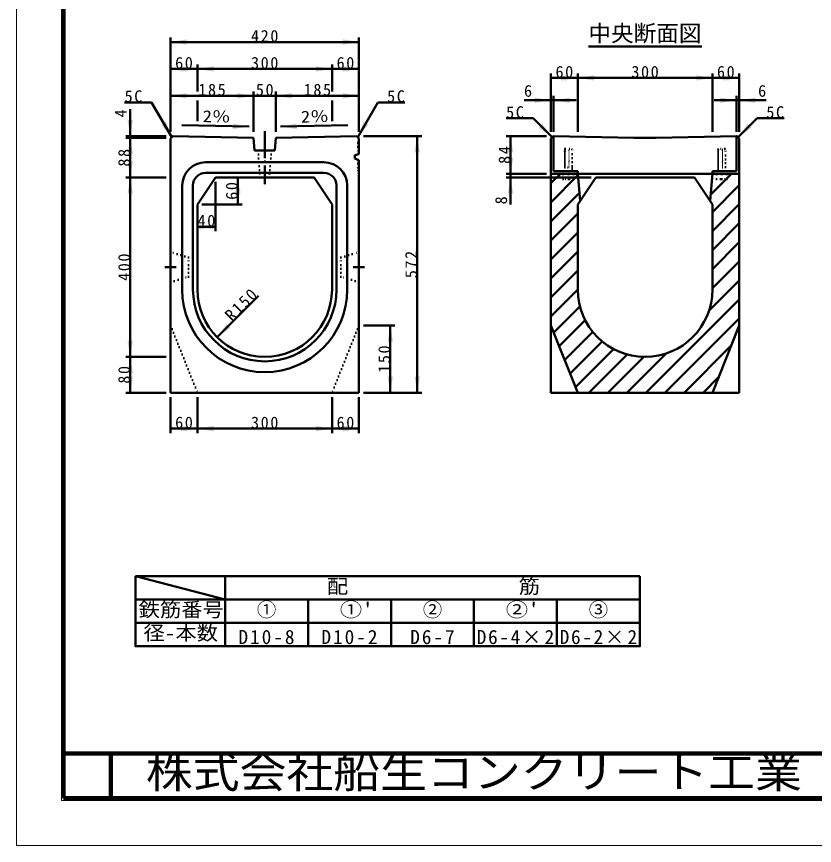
# Model space of a CAD drawing. Units: millimetres, scale not verified. Extents: x -2102 to 2102, y -1485 to 1485.
# Drawn here: x -2102 to -323, y -1485 to 363 of the extents above; entities that cross this region are included whole.
import ezdxf
from ezdxf.enums import TextEntityAlignment as Align

# ---------------------------------------------------------------- set-up
doc = ezdxf.new("R2010")
doc.units = ezdxf.units.MM
doc.header["$LTSCALE"] = 5
doc.linetypes.add('DOTTED', pattern=[1.75, 0.25, -1.5])
doc.linetypes.add('LONG_DASHED_DOTTED', pattern=[15.25, 12, -1.5, 0.25, -1.5])
doc.layers.add('0-0_V-nasSTD', color=7, linetype='Continuous', lineweight=35)
doc.layers.add('0-1_0', color=7, linetype='Continuous', lineweight=50)
doc.styles.add('ＭＳ ゴシック', font='')
doc.styles.get('ＭＳ ゴシック').set_extended_font_data('MS Gothic')

msp = doc.modelspace()

# ---------------------------------------------------------------- linework, layer by layer
at = {"layer": '0-0_V-nasSTD', "lineweight": 100}
for p, q in [((-1997.5, 1380), (-1997.5, -1380)), ((-1892.5, -1280), (-1892.5, -1380)), ((-1997.5, -1380), (1997.5, -1380))]:
    msp.add_line(p, q, dxfattribs=at)
at = {"layer": '0-0_V-nasSTD', "lineweight": 50}
for p, q in [((-1699.102, 175.981), (-1699.102, 129.981)), ((-1399.102, 175.981), (-1399.102, 129.981)), ((-889.833, 12.38), (-910.906, -8.692)), ((-850.624, 9.163), (-910.906, -51.118)), ((-519.996, 0.38), (-555.02, -34.644)), ((-518.406, 1.97), (-507.996, 12.38)), ((-490.906, -12.956), (-550.906, -72.956)), ((-847.211, -29.85), (-910.906, -93.545)), ((-490.906, -55.382), (-550.906, -115.382)), ((-850.906, -75.971), (-910.906, -135.971)), ((-550.906, -157.809), (-490.906, -97.809)), ((-850.906, -118.398), (-910.906, -178.398)), ((-550.906, -200.235), (-490.906, -140.235)), ((-850.906, -160.824), (-910.906, -220.824)), ((-550.906, -242.662), (-490.906, -182.662)), ((-850.906, -203.25), (-910.906, -263.25)), ((-558.47, -292.652), (-490.906, -225.088)), ((-850.906, -245.677), (-910.906, -305.677)), ((-699.011, -475.62), (-490.906, -267.514)), ((-846.097, -283.295), (-904.482, -341.679)), ((-834.4, -314.024), (-892.36, -371.984)), ((-656.584, -475.62), (-490.906, -309.941)), ((-817.696, -339.747), (-880.238, -402.288)), ((-796.629, -361.106), (-868.116, -432.593)), ((-855.995, -462.898), (-771.217, -378.12)), ((-741.437, -475.62), (-653.873, -388.055)), ((-614.158, -475.62), (-508.738, -370.199)), ((-826.29, -475.62), (-740.869, -390.198)), ((-783.864, -475.62), (-703.835, -395.591)), ((-571.732, -475.62), (-537.022, -440.91)), ((-1837.5, -885), (-1637.5, -937)), ((-1452.5, -885), (-1637.5, -885)), ((-1267.5, -885), (-1452.5, -885)), ((-1082.5, -885), (-1267.5, -885)), ((-897.5, -885), (-1082.5, -885)), ((-712.5, -885), (-897.5, -885)), ((-712.5, -937), (-712.5, -885)), ((-1837.5, -937), (-1837.5, -989)), ((-1637.5, -937), (-1452.5, -937)), ((-1452.5, -937), (-1267.5, -937)), ((-1267.5, -937), (-1082.5, -937)), ((-897.5, -937), (-712.5, -937)), ((-712.5, -989), (-712.5, -937))]:
    msp.add_line(p, q, dxfattribs=at)
at = {"layer": '0-0_V-nasSTD', "linetype": 'DOTTED', "lineweight": 50}
for p, q in [((-878.906, 68.38), (-879.906, 67.38)), ((-879.906, 18.38), (-879.906, 67.38)), ((-879.906, 66.66), (-863.906, 66.101)), ((-879.906, 64.66), (-863.906, 64.101)), ((-879.906, 62.66), (-863.906, 62.101)), ((-879.906, 60.66), (-863.906, 60.101)), ((-879.906, 58.66), (-863.906, 58.101)), ((-879.906, 56.66), (-863.906, 56.101)), ((-878.906, 68.38), (-864.906, 68.38)), ((-864.906, 68.38), (-863.906, 67.38)), ((-863.906, 12.38), (-863.906, 67.38)), ((-536.906, 68.38), (-537.906, 67.38)), ((-537.906, 12.38), (-537.906, 67.38)), ((-537.906, 66.66), (-521.906, 66.101)), ((-537.906, 64.66), (-521.906, 64.101)), ((-537.906, 62.66), (-521.906, 62.101)), ((-537.906, 60.66), (-521.906, 60.101)), ((-537.906, 58.66), (-521.906, 58.101)), ((-537.906, 56.66), (-521.906, 56.101)), ((-522.906, 68.38), (-536.906, 68.38)), ((-522.906, 68.38), (-521.906, 67.38)), ((-521.906, 18.38), (-521.906, 67.38)), ((-879.906, 54.66), (-863.906, 54.101)), ((-879.906, 52.66), (-863.906, 52.101)), ((-879.906, 50.66), (-863.906, 50.101)), ((-879.906, 48.66), (-863.906, 48.101)), ((-879.906, 46.66), (-863.906, 46.101)), ((-879.906, 44.66), (-863.906, 44.101)), ((-879.906, 42.66), (-863.906, 42.101)), ((-879.906, 40.66), (-863.906, 40.101)), ((-879.906, 38.66), (-863.906, 38.101)), ((-537.906, 54.66), (-521.906, 54.101)), ((-537.906, 52.66), (-521.906, 52.101)), ((-537.906, 50.66), (-521.906, 50.101)), ((-537.906, 48.66), (-521.906, 48.101)), ((-537.906, 46.66), (-521.906, 46.101)), ((-537.906, 44.66), (-521.906, 44.101)), ((-537.906, 42.66), (-521.906, 42.101)), ((-537.906, 40.66), (-521.906, 40.101)), ((-537.906, 38.66), (-521.906, 38.101)), ((-879.906, 36.66), (-863.906, 36.101)), ((-879.906, 34.66), (-863.906, 34.101)), ((-879.906, 32.66), (-863.906, 32.101)), ((-879.906, 30.66), (-863.906, 30.101)), ((-879.906, 28.66), (-863.906, 28.101)), ((-879.906, 26.66), (-871.906, 26.38)), ((-863.906, 26.38), (-879.906, 26.38)), ((-537.906, 36.66), (-521.906, 36.101)), ((-537.906, 34.66), (-521.906, 34.101)), ((-537.906, 32.66), (-521.906, 32.101)), ((-537.906, 30.66), (-521.906, 30.101)), ((-537.906, 28.66), (-521.906, 28.101)), ((-537.906, 26.66), (-529.906, 26.38)), ((-537.906, 26.38), (-521.906, 26.38)), ((-860.406, 0.38), (-883.406, 0.38)), ((-879.906, 18.38), (-879.906, 12.38)), ((-871.906, 0.38), (-871.906, 12.38)), ((-863.906, 18.38), (-863.906, 12.38)), ((-860.406, 0.38), (-860.406, 12.38)), ((-541.406, 0.38), (-541.406, 12.38)), ((-541.406, 0.38), (-518.406, 0.38)), ((-537.906, 18.38), (-537.906, 12.38)), ((-529.906, 0.38), (-529.906, 12.38)), ((-521.906, 18.38), (-521.906, 12.38))]:
    msp.add_line(p, q, dxfattribs=at)
at = {"layer": '0-0_V-nasSTD', "lineweight": 18}
for points in [[(-2102.5, -1485), (-2102.5, 1485), (2102.5, 1485), (2102.5, -1485)], [(-2002.5, -1385), (-2002.5, 1385), (2002.5, 1385), (2002.5, -1385)]]:
    msp.add_lwpolyline(points, close=True, dxfattribs=at)
at = {"layer": '0-0_V-nasSTD', "linetype": 'DOTTED', "lineweight": 50}
for points in [[(-883.406, 0.38), (-883.406, 12.38), (-860.406, 12.38)], [(-518.406, 0.38), (-518.406, 12.38), (-541.406, 12.38)]]:
    msp.add_lwpolyline(points, dxfattribs=at)
at = {"layer": '0-0_V-nasSTD', "lineweight": 50}
for points in [[(-1837.5, -885), (-1837.5, -937), (-1672.5, -937)], [(-1637.5, -937), (-1637.5, -885), (-1837.5, -885)], [(-1637.5, -989), (-1637.5, -937), (-1837.5, -937)], [(-1637.5, -937), (-1637.5, -989), (-1452.5, -989), (-1452.5, -937), (-1452.5, -989), (-1267.5, -989), (-1267.5, -937), (-1267.5, -989), (-1082.5, -989), (-1082.5, -937), (-1082.5, -989)], [(-1082.5, -989), (-897.5, -989), (-897.5, -937), (-1082.5, -937)], [(-897.5, -989), (-897.5, -937), (-897.5, -989)], [(-897.5, -989), (-712.5, -989), (-712.5, -937)], [(-712.5, -1041), (-712.5, -989), (-712.5, -937), (-712.5, -989)], [(-1637.5, -989), (-1637.5, -1041), (-1452.5, -1041), (-1452.5, -989), (-1452.5, -1041), (-1267.5, -1041), (-1267.5, -989), (-1267.5, -1041), (-1082.5, -1041), (-1082.5, -989), (-1082.5, -1041)], [(-1082.5, -1041), (-897.5, -1041), (-897.5, -989)], [(-897.5, -1041), (-897.5, -989), (-897.5, -1041)], [(-897.5, -1041), (-712.5, -1041), (-712.5, -989)], [(-712.5, -1041), (-712.5, -989), (-712.5, -1041)]]:
    msp.add_lwpolyline(points, dxfattribs=at)
msp.add_lwpolyline([(-1837.5, -989), (-1837.5, -1041), (-1637.5, -1041), (-1637.5, -989)], close=True, dxfattribs=at)
at = {"layer": '0-0_V-nasSTD'}
for points in [[(-1759.102, 306.38), (-1723.102, 300.38), (-1723.102, 312.38)], [(-1375.102, 300.38), (-1375.102, 312.38), (-1339.102, 306.38)], [(-1759.102, 246.38), (-1723.102, 240.38), (-1723.102, 252.38)], [(-1735.102, 240.38), (-1735.102, 252.38), (-1699.102, 246.38)], [(-1699.102, 246.38), (-1663.102, 240.38), (-1663.102, 252.38)], [(-1435.102, 240.38), (-1435.102, 252.38), (-1399.102, 246.38)], [(-1399.102, 246.38), (-1363.102, 240.38), (-1363.102, 252.38)], [(-1375.102, 240.38), (-1375.102, 252.38), (-1339.102, 246.38)], [(-910.906, 226.38), (-874.906, 220.38), (-874.906, 232.38)], [(-886.906, 220.38), (-886.906, 232.38), (-850.906, 226.38)], [(-850.906, 226.38), (-814.906, 220.38), (-814.906, 232.38)], [(-586.906, 220.38), (-586.906, 232.38), (-550.906, 226.38)], [(-550.906, 226.38), (-514.906, 220.38), (-514.906, 232.38)], [(-526.906, 220.38), (-526.906, 232.38), (-490.906, 226.38)], [(-1759.102, 186.38), (-1723.102, 180.38), (-1723.102, 192.38)], [(-1610.102, 180.38), (-1610.102, 192.38), (-1574.102, 186.38)], [(-1524.102, 186.38), (-1488.102, 180.38), (-1488.102, 192.38)], [(-1375.102, 180.38), (-1375.102, 192.38), (-1339.102, 186.38)], [(-946.906, 170.38), (-946.906, 182.38), (-910.906, 176.38)], [(-904.906, 176.38), (-868.906, 170.38), (-868.906, 182.38)], [(-532.906, 170.38), (-532.906, 182.38), (-496.906, 176.38)], [(-490.906, 176.38), (-454.906, 170.38), (-454.906, 182.38)], [(-1855.102, 132.38), (-1849.102, 96.38), (-1843.102, 132.38)], [(-1779.799, 122.057), (-1769.406, 128.057), (-1756.602, 93.88)], [(-1620.252, 112.479), (-1619.993, 124.476), (-1584.131, 117.7)], [(-1514.074, 117.7), (-1478.212, 124.476), (-1477.953, 112.479)], [(-1341.602, 93.88), (-1328.799, 128.057), (-1318.406, 122.057)], [(-938.104, 115.094), (-929.619, 123.579), (-908.406, 93.88)], [(-493.406, 93.88), (-472.193, 123.579), (-463.707, 115.094)], [(-1215.102, 60.38), (-1209.102, 96.38), (-1203.102, 60.38)], [(-1006.906, 60.38), (-1000.906, 96.38), (-994.906, 60.38)], [(-1855.102, 56.38), (-1849.102, 92.38), (-1843.102, 56.38)], [(-1855.102, 40.38), (-1849.102, 4.38), (-1843.102, 40.38)], [(-1006.906, 48.38), (-1000.906, 12.38), (-994.906, 48.38)], [(-1855.102, -31.62), (-1849.102, 4.38), (-1843.102, -31.62)], [(-1615.102, -31.62), (-1609.102, 4.38), (-1603.102, -31.62)], [(-1006.906, -31.62), (-1000.906, 4.38), (-994.906, -31.62)], [(-1615.102, -19.62), (-1609.102, -55.62), (-1603.102, -19.62)], [(-1699.102, -105.62), (-1663.102, -111.62), (-1663.102, -99.62)], [(-1695.102, -111.62), (-1695.102, -99.62), (-1659.102, -105.62)], [(-1655.168, -351.686), (-1633.955, -321.987), (-1625.47, -330.472)], [(-1275.102, -361.62), (-1269.102, -325.62), (-1263.102, -361.62)], [(-1855.102, -359.62), (-1849.102, -395.62), (-1843.102, -359.62)], [(-1855.102, -431.62), (-1849.102, -395.62), (-1843.102, -431.62)], [(-1855.102, -439.62), (-1849.102, -475.62), (-1843.102, -439.62)], [(-1275.102, -439.62), (-1269.102, -475.62), (-1263.102, -439.62)], [(-1215.102, -439.62), (-1209.102, -475.62), (-1203.102, -439.62)], [(-1759.102, -555.62), (-1723.102, -561.62), (-1723.102, -549.62)], [(-1735.102, -561.62), (-1735.102, -549.62), (-1699.102, -555.62)], [(-1699.102, -555.62), (-1663.102, -561.62), (-1663.102, -549.62)], [(-1435.102, -561.62), (-1435.102, -549.62), (-1399.102, -555.62)], [(-1399.102, -555.62), (-1363.102, -561.62), (-1363.102, -549.62)], [(-1375.102, -561.62), (-1375.102, -549.62), (-1339.102, -555.62)]]:
    msp.add_solid(points, dxfattribs=at)
at = {"layer": '0-1_0'}
for p, q in [((-1759.102, 106.38), (-1759.102, 316.38)), ((-1339.102, 106.38), (-1339.102, 316.38)), ((-1759.102, 306.38), (-1339.102, 306.38)), ((-827.309, 296.38), (-574.503, 296.38)), ((-1699.102, 196.38), (-1699.102, 256.38)), ((-1399.102, 196.38), (-1399.102, 256.38)), ((-910.906, 106.38), (-910.906, 236.38)), ((-850.906, 226.38), (-910.906, 226.38)), ((-850.906, 106.38), (-850.906, 236.38)), ((-550.906, 106.38), (-550.906, 236.38)), ((-490.906, 106.38), (-490.906, 236.38)), ((-1759.102, 186.38), (-1574.102, 186.38)), ((-1574.102, 106.38), (-1574.102, 196.38)), ((-1574.102, 186.38), (-1524.102, 186.38)), ((-1524.102, 106.38), (-1524.102, 196.38)), ((-1524.102, 186.38), (-1339.102, 186.38)), ((-904.906, 106.38), (-904.906, 186.38)), ((-496.906, 106.38), (-496.906, 186.38)), ((-1801.602, 171.823), (-1861.602, 171.823)), ((-1801.602, 171.823), (-1756.602, 93.88)), ((-1296.602, 171.823), (-1341.602, 93.88)), ((-1296.602, 171.823), (-1236.602, 171.823)), ((-970.906, 176.38), (-910.906, 176.38)), ((-910.906, 176.38), (-904.906, 176.38)), ((-854.906, 176.38), (-904.906, 176.38)), ((-546.906, 176.38), (-496.906, 176.38)), ((-496.906, 176.38), (-490.906, 176.38)), ((-430.906, 176.38), (-490.906, 176.38)), ((-1849.102, 156.38), (-1849.102, 96.38)), ((-950.832, 136.307), (-1010.832, 136.307)), ((-950.832, 136.307), (-908.406, 93.88)), ((-450.979, 136.307), (-493.406, 93.88)), ((-450.979, 136.307), (-390.979, 136.307)), ((-1584.131, 117.7), (-1734.096, 120.942)), ((-1514.074, 117.7), (-1364.109, 120.942)), ((-1769.102, 96.38), (-1859.102, 96.38)), ((-1849.102, 92.38), (-1849.102, 96.38)), ((-1329.102, 96.38), (-1199.102, 96.38)), ((-1209.102, -475.62), (-1209.102, 96.38)), ((-920.906, 96.38), (-1010.906, 96.38)), ((-1000.906, 12.38), (-1000.906, 96.38)), ((-905.906, 96.38), (-910.906, 91.38)), ((-905.906, 96.38), (-904.906, 96.38)), ((-904.906, 18.38), (-904.906, 96.38)), ((-725.906, 92.38), (-904.906, 96.38)), ((-675.906, 92.38), (-496.906, 96.38)), ((-496.906, 18.38), (-496.906, 96.38)), ((-496.906, 96.38), (-495.906, 96.38)), ((-495.906, 96.38), (-490.906, 91.38)), ((-1769.102, 92.38), (-1859.102, 92.38)), ((-1849.102, 4.38), (-1849.102, 92.38)), ((-1759.102, -475.62), (-1759.102, 91.38)), ((-1574.102, 92.38), (-1571.602, 64.38)), ((-1524.102, 92.38), (-1526.602, 64.38)), ((-1339.102, 91.38), (-1339.102, 56.395)), ((-910.906, 91.38), (-910.906, 12.38)), ((-725.906, 92.38), (-675.906, 92.38)), ((-490.906, 91.38), (-490.906, 12.38)), ((-1571.602, 64.38), (-1526.602, 64.38)), ((-1348.102, 54.38), (-1339.102, 56.395)), ((-1417.102, 38.38), (-1681.102, 38.38)), ((-1348.102, 46.38), (-1348.102, 54.38)), ((-1348.102, 46.38), (-1339.102, 43.022)), ((-1339.102, -475.62), (-1339.102, 43.022)), ((-1769.102, 4.38), (-1859.102, 4.38)), ((-1659.102, 4.38), (-1699.102, -55.62)), ((-1417.102, 14.38), (-1681.102, 14.38)), ((-1659.102, 4.38), (-1439.102, 4.38)), ((-1609.102, -55.62), (-1609.102, 4.38)), ((-1439.102, 4.38), (-1399.102, -55.62)), ((-920.906, 12.38), (-1010.906, 12.38)), ((-820.906, 4.38), (-1010.906, 4.38)), ((-1000.906, 4.38), (-1000.906, 12.38)), ((-1000.906, -55.62), (-1000.906, 4.38)), ((-910.906, -475.62), (-910.906, 12.38)), ((-850.906, 18.38), (-904.906, 18.38)), ((-850.906, 12.38), (-845.647, -47.731)), ((-550.906, 12.38), (-850.906, 12.38)), ((-810.906, 4.38), (-850.906, -55.62)), ((-810.906, 4.38), (-590.906, 4.38)), ((-590.906, 4.38), (-550.906, -55.62)), ((-550.906, 12.38), (-556.165, -47.731)), ((-550.906, 18.38), (-496.906, 18.38)), ((-490.906, -475.62), (-490.906, 12.38)), ((-1733.102, -13.62), (-1733.102, -245.62)), ((-1709.102, -13.62), (-1709.102, -245.62)), ((-1659.102, -5.62), (-1659.102, -115.62)), ((-1389.102, -245.62), (-1389.102, -13.62)), ((-1365.102, -245.62), (-1365.102, -13.62)), ((-1699.102, -55.62), (-1699.102, -245.62)), ((-1689.102, -55.62), (-1599.102, -55.62)), ((-1399.102, -55.62), (-1399.102, -245.62)), ((-850.906, -55.62), (-850.906, -245.62)), ((-550.906, -55.62), (-550.906, -245.62)), ((-1699.102, -105.62), (-1659.102, -105.62)), ((-1655.168, -351.686), (-1563.245, -259.762)), ((-1329.102, -325.62), (-1259.102, -325.62)), ((-1269.102, -475.62), (-1269.102, -325.62)), ((-910.906, -325.62), (-850.906, -475.62)), ((-490.906, -325.62), (-550.906, -475.62)), ((-1769.102, -395.62), (-1859.102, -395.62)), ((-1769.102, -475.62), (-1859.102, -475.62)), ((-1759.102, -475.62), (-1339.102, -475.62)), ((-1329.102, -475.62), (-1199.102, -475.62)), ((-910.906, -475.62), (-490.906, -475.62)), ((-1759.102, -485.62), (-1759.102, -565.62)), ((-1699.102, -485.62), (-1699.102, -565.62)), ((-1399.102, -485.62), (-1399.102, -565.62)), ((-1339.102, -485.62), (-1339.102, -565.62))]:
    msp.add_line(p, q, dxfattribs=at)
at = {"layer": '0-1_0', "linetype": 'LONG_DASHED_DOTTED'}
for p, q in [((-1549.102, 107.38), (-1549.102, -10.62)), ((-1746.602, -195.62), (-1771.602, -195.62)), ((-1351.602, -195.62), (-1326.602, -195.62))]:
    msp.add_line(p, q, dxfattribs=at)
at = {"layer": '0-1_0', "linetype": 'DOTTED'}
for p, q in [((-1341.402, 81.38), (-1339.102, 83.68)), ((-1341.402, 81.38), (-1341.402, 55.88)), ((-1564.102, 64.38), (-1559.102, 4.38)), ((-1534.102, 64.38), (-1539.102, 4.38)), ((-1759.102, -325.62), (-1699.102, -475.62)), ((-1339.102, -325.62), (-1399.102, -475.62))]:
    msp.add_line(p, q, dxfattribs=at)
at = {"layer": '0-1_0', "lineweight": 100}
msp.add_line((-1997.5, -1280), (1997.5, -1280), dxfattribs=at)
at = {"layer": '0-1_0'}
for points in [[(-1759.102, 246.38), (-1699.102, 246.38), (-1399.102, 246.38), (-1339.102, 246.38)], [(-490.906, 226.38), (-550.906, 226.38), (-850.906, 226.38)], [(-1574.102, 92.38), (-1754.102, 96.38), (-1759.102, 91.38)], [(-1524.102, 92.38), (-1344.102, 96.38), (-1339.102, 91.38)], [(-1849.102, -475.62), (-1849.102, -395.62), (-1849.102, 4.38)], [(-850.906, 18.38), (-850.906, 12.38), (-910.906, 12.38)], [(-550.906, 18.38), (-550.906, 12.38), (-490.906, 12.38)], [(-1759.102, -555.62), (-1699.102, -555.62), (-1399.102, -555.62), (-1339.102, -555.62)]]:
    msp.add_lwpolyline(points, dxfattribs=at)
at = {"layer": '0-1_0', "linetype": 'DOTTED'}
msp.add_lwpolyline([(-1341.402, 43.88), (-1341.402, 21.38), (-1339.102, 19.08)], dxfattribs=at)
for points in [[(-1719.102, -174.12), (-1759.102, -162.12), (-1759.102, -229.12), (-1719.102, -217.12)], [(-1379.102, -174.12), (-1339.102, -162.12), (-1339.102, -229.12), (-1379.102, -217.12)]]:
    msp.add_lwpolyline(points, close=True, dxfattribs=at)
at = {"layer": '0-1_0'}
for centre, radius, start, end in [((-1681.102, -13.62), 52, 90, 180), ((-1417.102, -13.62), 52, 0, 90), ((-1681.102, -13.62), 28, 90, 180), ((-1417.102, -13.62), 28, 0, 90), ((-1549.102, -245.62), 184, 180, 270), ((-1549.102, -245.62), 160, 180, 270), ((-1549.102, -245.62), 150, 180, 270), ((-1549.102, -245.62), 150, 270, 0), ((-1549.102, -245.62), 184, 270, 0), ((-1549.102, -245.62), 160, 270, 0), ((-700.906, -245.62), 150, 180, 270), ((-700.906, -245.62), 150, 270, 0)]:
    msp.add_arc(centre, radius, start, end, dxfattribs=at)

# ---------------------------------------------------------------- texts
at = {"layer": '0-0_V-nasSTD', "style": 'ＭＳ ゴシック'}
for s, height, p in [('中央断面図', 36.95, (-827.309, 296.38)), ('6', 26.39, (-970.906, 176.38)), ('6', 26.39, (-448.906, 176.38)), ('①', 31.67, (-1566.6, -984.6)), ('②', 31.67, (-1196.6, -984.6)), ('③', 31.67, (-826.6, -984.6))]:
    msp.add_text(s, height=height, dxfattribs=at).set_placement(p, align=Align.BOTTOM_LEFT)
for s, p in [('4', (-1849.102, 138.38)), ('8', (-1000.906, -55.62))]:
    msp.add_text(s, height=26.39, rotation=90, dxfattribs=at).set_placement(p, align=Align.BOTTOM_LEFT)
at = {"layer": '0-0_V-nasSTD', "style": 'ＭＳ ゴシック', "width": 1.15}
for rotation, p in [(358.761, (-1687.907, 119.943)), (1.239, (-1467.885, 118.698))]:
    msp.add_text('2％', height=26.39, rotation=rotation, dxfattribs=at).set_placement(p, align=Align.BOTTOM_LEFT)
at = {"layer": '0-0_V-nasSTD', "style": 'ＭＳ ゴシック'}
for s, height, width, p in [('配\u3000\u3000\u3000\u3000\u3000\u3000\u3000\u3000筋', 31.67, 1.1, (-1410.443, -932.6)), ('鉄筋番号', 31.67, 1.1, (-1830.38, -984.6)), ("①'", 31.67, 1.15, (-1381.6, -984.6)), ("②'", 31.67, 1.15, (-1011.6, -984.6)), ('径-本数', 31.67, 1.1, (-1819.58, -1036.6)), ('株式会社船生コンクリート工業', 69.65, 1.1, (-1814.221, -1377.45))]:
    msp.add_text(s, height=height, dxfattribs=dict(at, width=width)).set_placement(p, align=Align.BOTTOM_LEFT)
at = {"layer": '0-0_V-nasSTD', "attachment_point": 7, "style": 'ＭＳ ゴシック'}
for s, insert, char_height in [('\\T1.2;420', (-1579.702, 306.38), 26.39), ('\\T1.2;60', (-1748.902, 246.38), 26.39), ('\\T1.2;300', (-1579.702, 246.38), 26.39), ('\\T1.2;60', (-1388.902, 246.38), 26.39), ('\\T1.2;60', (-900.706, 226.38), 26.39), ('\\T1.2;300', (-731.506, 226.38), 26.39), ('\\T1.2;60', (-540.706, 226.38), 26.39), ('\\T1.2;185', (-1697.202, 186.38), 26.39), ('\\T1.2;50', (-1568.902, 186.38), 26.39), ('\\T1.2;185', (-1462.202, 186.38), 26.39), ('\\T1.2;5C', (-1861.602, 171.823), 26.39), ('\\T1.2;5C', (-1276.202, 171.823), 26.39), ('\\T1.2;5C', (-1010.832, 136.307), 26.39), ('\\T1.2;5C', (-430.579, 136.307), 26.39), ('\\T1.2;40', (-1698.902, -105.62), 26.39), ('\\T1.2;60', (-1748.902, -555.62), 26.39), ('\\T1.2;300', (-1579.702, -555.62), 26.39), ('\\T1.2;60', (-1388.902, -555.62), 26.39), ('\\T1.2;D10-8', (-1607.64, -1036.6), 31.67), ('\\T1.2;D10-2', (-1422.64, -1036.6), 31.67), ('\\T1.2;D6-7', (-1224.68, -1036.6), 31.67), ('\\T1.17;D6-4×2', (-1076.4, -1036.6), 31.67), ('\\T1.17;D6-2×2', (-891.4, -1036.6), 31.67)]:
    msp.add_mtext(s, dxfattribs=dict(at, insert=insert, char_height=char_height))
at = {"layer": '0-0_V-nasSTD', "char_height": 26.39, "attachment_point": 7, "style": 'ＭＳ ゴシック'}
for s, insert, rotation in [('\\T1.2;88', (-1849.102, 28.58), 90), ('\\T1.2;84', (-1000.906, 34.58), 90), ('\\T1.2;60', (-1609.102, -45.42), 90), ('\\T1.2;572', (-1209.102, -220.22), 90), ('\\T1.2;400', (-1849.102, -226.22), 90), ('\\T1.2;R150', (-1621.793, -318.31), 45), ('\\T1.2;150', (-1269.102, -431.22), 90), ('\\T1.2;80', (-1849.102, -455.42), 90)]:
    msp.add_mtext(s, dxfattribs=dict(at, insert=insert, rotation=rotation))

doc.saveas('drawing.dxf')
